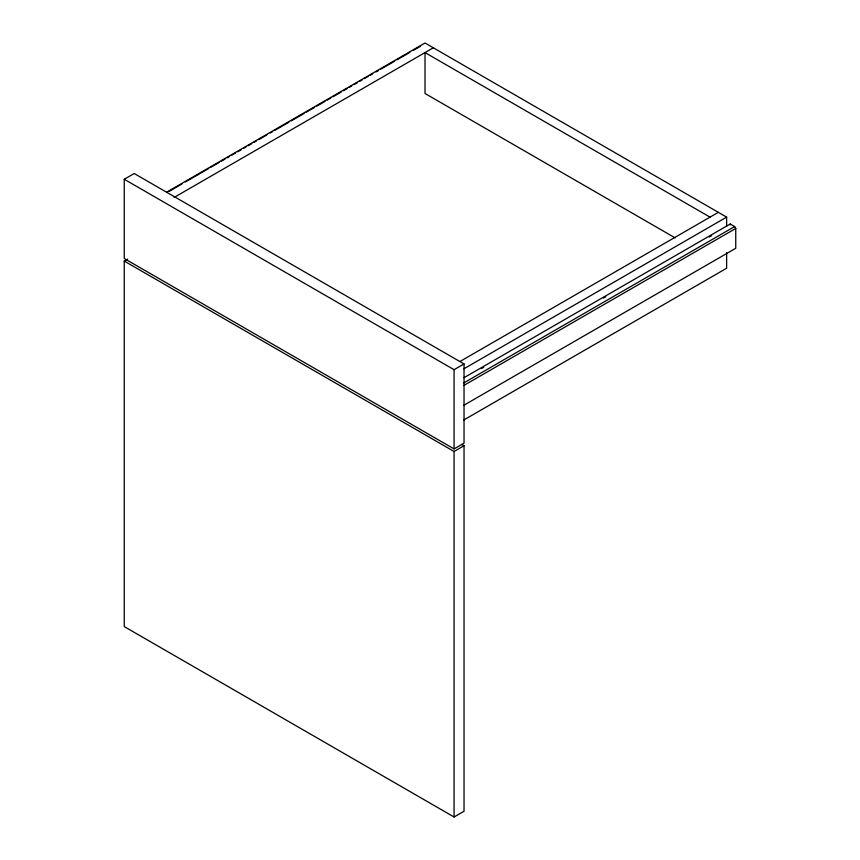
<?xml version="1.0" encoding="UTF-8"?>
<svg xmlns="http://www.w3.org/2000/svg" width="860" height="860" viewBox="0 0 860 860"><rect width="100%" height="100%" fill="white"/><g stroke="black" fill="none" stroke-linecap="round" stroke-linejoin="round"><path stroke-width="1.29" d="M124.248 179.267L134.203 173.516L464.034 363.941L464.034 443.179L454.069 448.931L124.248 258.505L124.248 179.267L454.069 369.692L464.034 363.941M166.926 192.017L425.023 43L726.625 217.128L726.625 226.309M169.141 191.371L181.987 183.954M185.416 181.976L208.722 168.517M210.99 167.205L219.182 162.475M221.45 161.164L224.998 159.121M227.266 157.81L229.652 156.434M231.921 155.123L235.457 153.08M237.736 151.768L241.273 149.726M243.541 148.415L245.928 147.038M248.196 145.727L251.733 143.684M254.012 142.373L256.387 140.997M258.656 139.685L266.847 134.956M270.287 132.977L272.663 131.601M274.931 130.29L288.938 122.206M291.207 120.894L304.053 113.477M306.321 112.165L314.523 107.435M316.792 106.124L324.983 101.394M327.252 100.082L330.799 98.04M333.067 96.728L341.259 91.998M343.527 90.687L347.075 88.644M349.343 87.333L351.719 85.957M353.987 84.645L357.534 82.603M359.802 81.291L362.189 79.915M364.457 78.604L367.994 76.561M370.273 75.25L372.649 73.874M376.078 71.896L378.464 70.52M380.733 69.208L394.74 61.124M397.008 59.813L409.854 52.395M413.284 50.417L420.314 46.354M174.064 197.477L433.322 47.794M461.712 444.394L464.034 445.738L464.034 811.249L454.069 817L124.248 626.574L124.248 261.064L127.57 259.139M460.218 361.35L718.326 212.334M463.873 368.822L726.625 217.128M463.981 377.712L730.215 223.998L734.644 226.556L735.751 228.47L735.751 248.282L463.701 405.35M481.417 368.596L483.75 367.252M603.494 298.119L605.816 296.775M709.296 237.037L711.618 235.694M463.755 382.947L734.644 226.556M463.701 385.538L735.751 228.47M463.873 419.949L726.625 268.245L726.625 252.517M124.248 261.064L454.069 451.489L464.034 445.738M710.016 217.128L425.023 52.589L425.023 93.482L675.121 237.876M730.215 223.998L730.215 224.954M454.069 369.692L454.069 448.931M454.069 451.489L454.069 817"/></g></svg>
